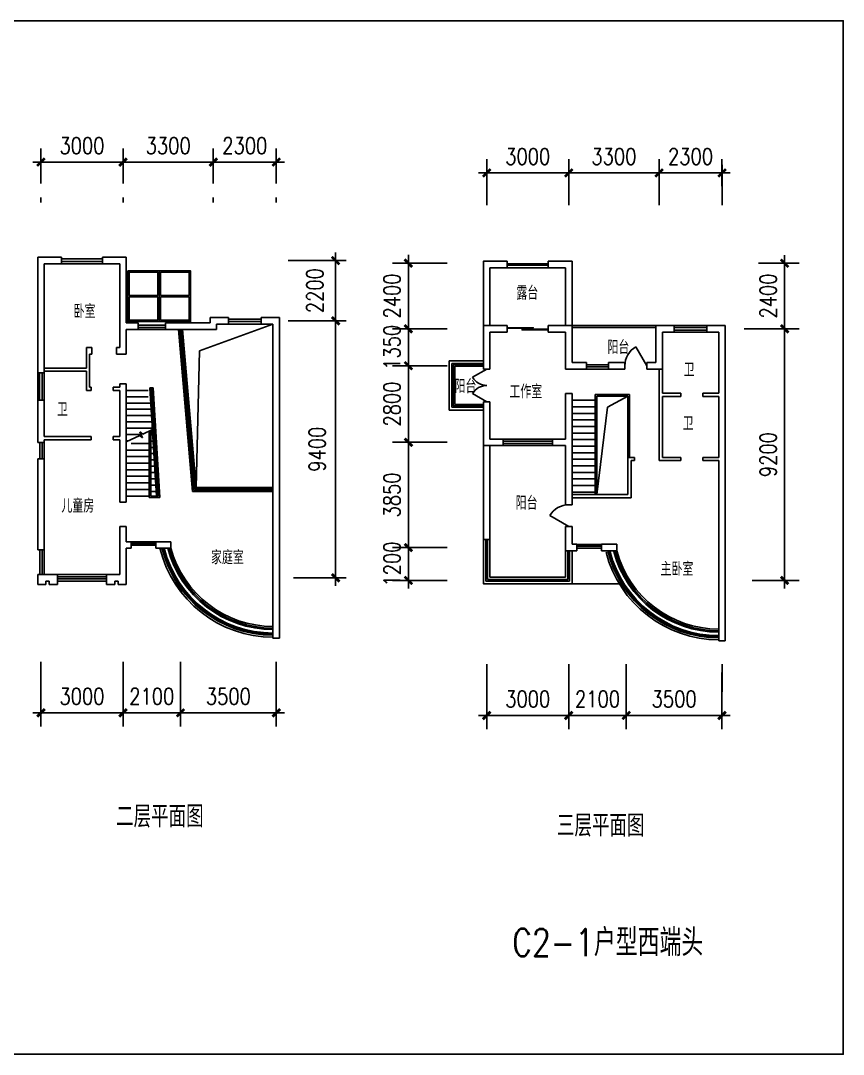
# Model space of a CAD drawing. Extents: x -144404 to 147451, y -180554 to 49126.
# Drawn here: x 10326 to 40391, y -136252 to -98452 of the extents above; entities that cross this region are included whole.
import ezdxf

# ---------------------------------------------------------------- set-up
doc = ezdxf.new("R2010")
doc.units = 0
doc.header["$LTSCALE"] = 2000
doc.header["$MEASUREMENT"] = 0
doc.linetypes.add('DASH', pattern=[0.35, 0.25, -0.1])
doc.layers.get('0').update_dxf_attribs({"color": 3, "linetype": 'CONTINUOUS'})
doc.layers.get('DEFPOINTS').update_dxf_attribs({"linetype": 'CONTINUOUS'})
for name, color, linetype in [('01_FUR', 9, 'CONTINUOUS'), ('AXIS', 3, 'CONTINUOUS'), ('JIAJU', 6, 'CONTINUOUS'), ('PUB_DIM', 3, 'CONTINUOUS'), ('PUB_TITLE', 4, 'CONTINUOUS'), ('S_SURFACE', 6, 'CONTINUOUS'), ('STAIR', 6, 'CONTINUOUS'), ('WALL', 255, 'CONTINUOUS'), ('WINDOW', 4, 'CONTINUOUS')]:
    doc.layers.add(name, color=color, linetype=linetype)
doc.styles.add('-宋体', font='simplex.shx', dxfattribs={"width": 0.8, "bigfont": 'hztxt.shx'})
doc.styles.add('DIM_FONT', font='SIMPLEX.shx', dxfattribs={"width": 0.8})
doc.dimstyles.new('AXIS200', dxfattribs={"dimscale": 2, "dimtxt": 300, "dimasz": 1, "dimexe": 250, "dimexo": 300, "dimgap": 150, "dimtad": 1, "dimdec": 0, "dimzin": 0, "dimtxsty": 'DIM_FONT', "dimblk": '_DIMX', "dimcen": 0.09, "dimse1": 1, "dimse2": 1, "dimclrt": 7, "dimazin": 3, "dimtfac": 1, "dimtdec": 0, "dimtix": 1, "dimtmove": 0, "dimatfit": 3, "dimtolj": 1, "dimtzin": 0})
doc.dimstyles.new('DIMA200', dxfattribs={"dimscale": 2, "dimtxt": 300, "dimasz": 1, "dimexe": 250, "dimexo": 300, "dimgap": 150, "dimtad": 1, "dimdec": 0, "dimzin": 0, "dimtxsty": 'DIM_FONT', "dimblk": '_DIMX', "dimcen": 0.09, "dimse1": 1, "dimclrt": 7, "dimazin": 3, "dimtfac": 1, "dimtdec": 0, "dimtix": 1, "dimtmove": 0, "dimatfit": 3, "dimtolj": 1, "dimtzin": 0})
doc.dimstyles.new('DIMB200', dxfattribs={"dimscale": 2, "dimtxt": 300, "dimasz": 1, "dimexe": 250, "dimexo": 300, "dimgap": 150, "dimtad": 1, "dimdec": 0, "dimzin": 0, "dimtxsty": 'DIM_FONT', "dimblk": '_DIMX', "dimcen": 0.09, "dimse2": 1, "dimclrt": 7, "dimazin": 3, "dimtfac": 1, "dimtdec": 0, "dimtix": 1, "dimtmove": 0, "dimatfit": 3, "dimtolj": 1, "dimtzin": 0})
doc.dimstyles.new('DIMN200', dxfattribs={"dimscale": 2, "dimtxt": 300, "dimasz": 1, "dimexe": 250, "dimexo": 300, "dimgap": 150, "dimtad": 1, "dimdec": 0, "dimzin": 0, "dimtxsty": 'DIM_FONT', "dimblk": '_DIMX', "dimcen": 0.09, "dimclrt": 7, "dimazin": 3, "dimtfac": 1, "dimtdec": 0, "dimtix": 1, "dimtmove": 0, "dimatfit": 3, "dimtolj": 1, "dimtzin": 0})

# ---------------------------------------------------------------- blocks, each defined once
blk = doc.blocks.new('_DIMX')
blk.add_line((-150, 0), (150, 0))
at = {"const_width": 50}
blk.add_lwpolyline([(-70, -70), (70, 70)], dxfattribs=at)
blk = doc.blocks.new('*D53')
at = {"color": 0, "linetype": 'BYBLOCK'}
for p, q in [((366580, -31679), (366122, -31679)), ((366622, -31681), (366622, -41077)), ((366580, -41079), (366122, -41079))]:
    blk.add_line(p, q, dxfattribs=at)
at = {"layer": 'DEFPOINTS', "color": 0, "linetype": 'BYBLOCK'}
for p in [(367180, -31679), (366622, -41079), (367180, -41079)]:
    blk.add_point(p, dxfattribs=at)
at = {"color": 0, "linetype": 'BYBLOCK', "xscale": 2, "yscale": 2, "zscale": 2}
for p, rotation in [((366622, -31679), 90), ((366622, -41079), 270)]:
    blk.add_blockref('_DIMX', p, dxfattribs=dict(at, rotation=rotation))
at = {"color": 7, "linetype": 'BYBLOCK', "insert": (365948, -36379), "char_height": 600, "attachment_point": 5, "rotation": 90, "style": 'DIM_FONT'}
blk.add_mtext('\\A1;9400', dxfattribs=at)
blk = doc.blocks.new('*D55')
at = {"color": 0, "linetype": 'BYBLOCK'}
for p, q in [((951, -39415), (493, -39415)), ((993, -39417), (993, -48614)), ((951, -48616), (493, -48616))]:
    blk.add_line(p, q, dxfattribs=at)
at = {"layer": 'DEFPOINTS', "color": 0, "linetype": 'BYBLOCK'}
for p in [(1551, -39415), (993, -48616), (1551, -48616)]:
    blk.add_point(p, dxfattribs=at)
at = {"color": 0, "linetype": 'BYBLOCK', "xscale": 2, "yscale": 2, "zscale": 2}
for p, rotation in [((993, -39415), 90), ((993, -48616), 270)]:
    blk.add_blockref('_DIMX', p, dxfattribs=dict(at, rotation=rotation))
at = {"color": 7, "linetype": 'BYBLOCK', "insert": (393, -44015), "char_height": 600, "attachment_point": 5, "rotation": 90, "style": 'DIM_FONT'}
blk.add_mtext('\\A1;9200', dxfattribs=at)
blk = doc.blocks.new('*D57')
at = {"color": 0, "linetype": 'BYBLOCK'}
for p, q in [((-23473, -44575), (-24423, -44575)), ((-23923, -44577), (-23923, -48423)), ((-23473, -48425), (-24423, -48425))]:
    blk.add_line(p, q, dxfattribs=at)
at = {"layer": 'DEFPOINTS', "color": 0, "linetype": 'BYBLOCK'}
for p in [(-22873, -44575), (-23923, -48425), (-22873, -48425)]:
    blk.add_point(p, dxfattribs=at)
at = {"color": 0, "linetype": 'BYBLOCK', "xscale": 2, "yscale": 2, "zscale": 2}
for p, rotation in [((-23923, -44575), 90), ((-23923, -48425), 270)]:
    blk.add_blockref('_DIMX', p, dxfattribs=dict(at, rotation=rotation))
at = {"color": 7, "linetype": 'BYBLOCK', "insert": (-24523, -46500), "char_height": 600, "attachment_point": 5, "rotation": 90, "style": 'DIM_FONT'}
blk.add_mtext('\\A1;3850', dxfattribs=at)
blk = doc.blocks.new('*D31')
at = {"color": 0, "linetype": 'BYBLOCK'}
for p, q in [((-29260, -51984), (-29260, -54054)), ((-25760, -51984), (-25760, -54054)), ((-29258, -53554), (-25762, -53554))]:
    blk.add_line(p, q, dxfattribs=at)
at = {"layer": 'DEFPOINTS', "color": 0, "linetype": 'BYBLOCK'}
for p in [(-29260, -51384), (-25760, -51384), (-25760, -53554)]:
    blk.add_point(p, dxfattribs=at)
at = {"color": 0, "linetype": 'BYBLOCK', "xscale": 2, "yscale": 2, "zscale": 2, "rotation": 180}
blk.add_blockref('_DIMX', (-29260, -53554), dxfattribs=at)
at = {"color": 0, "linetype": 'BYBLOCK', "xscale": 2, "yscale": 2, "zscale": 2}
blk.add_blockref('_DIMX', (-25760, -53554), dxfattribs=at)
at = {"color": 7, "linetype": 'BYBLOCK', "insert": (-27510, -52954), "char_height": 600, "attachment_point": 5, "style": 'DIM_FONT'}
blk.add_mtext('\\A1;3500', dxfattribs=at)
blk = doc.blocks.new('*D32')
at = {"color": 0, "linetype": 'BYBLOCK'}
for p, q in [((-34360, -51991), (-34360, -54054)), ((-31360, -51984), (-31360, -54054)), ((-34358, -53554), (-31362, -53554))]:
    blk.add_line(p, q, dxfattribs=at)
at = {"layer": 'DEFPOINTS', "color": 0, "linetype": 'BYBLOCK'}
for p in [(-34360, -51391), (-31360, -51384), (-31360, -53554)]:
    blk.add_point(p, dxfattribs=at)
at = {"color": 0, "linetype": 'BYBLOCK', "xscale": 2, "yscale": 2, "zscale": 2, "rotation": 180}
blk.add_blockref('_DIMX', (-34360, -53554), dxfattribs=at)
at = {"color": 0, "linetype": 'BYBLOCK', "xscale": 2, "yscale": 2, "zscale": 2}
blk.add_blockref('_DIMX', (-31360, -53554), dxfattribs=at)
at = {"color": 7, "linetype": 'BYBLOCK', "insert": (-32860, -52954), "char_height": 600, "attachment_point": 5, "style": 'DIM_FONT'}
blk.add_mtext('\\A1;3000', dxfattribs=at)
blk = doc.blocks.new('*D30')
at = {"color": 0, "linetype": 'BYBLOCK'}
for p, q in [((-31360, -51984), (-31360, -54054)), ((-29260, -51984), (-29260, -54054)), ((-31362, -53554), (-31364, -53554)), ((-31360, -53554), (-29260, -53554)), ((-29258, -53554), (-29256, -53554))]:
    blk.add_line(p, q, dxfattribs=at)
at = {"layer": 'DEFPOINTS', "color": 0, "linetype": 'BYBLOCK'}
for p in [(-31360, -51384), (-29260, -51384), (-29260, -53554)]:
    blk.add_point(p, dxfattribs=at)
at = {"color": 0, "linetype": 'BYBLOCK', "xscale": 2, "yscale": 2, "zscale": 2}
blk.add_blockref('_DIMX', (-31360, -53554), dxfattribs=at)
at = {"color": 0, "linetype": 'BYBLOCK', "xscale": 2, "yscale": 2, "zscale": 2, "rotation": 180}
blk.add_blockref('_DIMX', (-29260, -53554), dxfattribs=at)
at = {"color": 7, "linetype": 'BYBLOCK', "insert": (-30310, -52954), "char_height": 600, "attachment_point": 5, "style": 'DIM_FONT'}
blk.add_mtext('\\A1;2100', dxfattribs=at)
blk = doc.blocks.new('M_B15SGY')
at = {"linetype": 'CONTINUOUS'}
for p, q in [((-0.5, 0.5), (0.5, 0.5)), ((0.5, 0.167), (-0.5, 0.167)), ((0.5, -0.167), (-0.5, -0.167))]:
    blk.add_line(p, q, dxfattribs=at)
blk = doc.blocks.new('*D44')
at = {"color": 0, "linetype": 'BYBLOCK'}
for p, q in [((-9048, -51991), (-9048, -54054)), ((-6048, -51984), (-6048, -54054)), ((-9046, -53554), (-6050, -53554))]:
    blk.add_line(p, q, dxfattribs=at)
at = {"layer": 'DEFPOINTS', "color": 0, "linetype": 'BYBLOCK'}
for p in [(-9048, -51391), (-6048, -51384), (-6048, -53554)]:
    blk.add_point(p, dxfattribs=at)
at = {"color": 0, "linetype": 'BYBLOCK', "xscale": 2, "yscale": 2, "zscale": 2, "rotation": 180}
blk.add_blockref('_DIMX', (-9048, -53554), dxfattribs=at)
at = {"color": 0, "linetype": 'BYBLOCK', "xscale": 2, "yscale": 2, "zscale": 2}
blk.add_blockref('_DIMX', (-6048, -53554), dxfattribs=at)
at = {"color": 7, "linetype": 'BYBLOCK', "insert": (-7548, -52954), "char_height": 600, "attachment_point": 5, "style": 'DIM_FONT'}
blk.add_mtext('\\A1;3000', dxfattribs=at)
blk = doc.blocks.new('*D45')
at = {"color": 0, "linetype": 'BYBLOCK'}
for p, q in [((-23473, -48425), (-24423, -48425)), ((-23923, -48423), (-23923, -48421)), ((-23923, -48425), (-23923, -49625)), ((-23473, -49625), (-24423, -49625)), ((-23923, -49627), (-23923, -49629))]:
    blk.add_line(p, q, dxfattribs=at)
at = {"layer": 'DEFPOINTS', "color": 0, "linetype": 'BYBLOCK'}
for p in [(-22873, -48425), (-23923, -49625), (-22873, -49625)]:
    blk.add_point(p, dxfattribs=at)
at = {"color": 0, "linetype": 'BYBLOCK', "xscale": 2, "yscale": 2, "zscale": 2}
for p, rotation in [((-23923, -48425), 270), ((-23923, -49625), 90)]:
    blk.add_blockref('_DIMX', p, dxfattribs=dict(at, rotation=rotation))
at = {"color": 7, "linetype": 'BYBLOCK', "insert": (-24523, -49025), "char_height": 600, "attachment_point": 5, "rotation": 90, "style": 'DIM_FONT'}
blk.add_mtext('\\A1;1200', dxfattribs=at)
blk = doc.blocks.new('*D43')
at = {"color": 0, "linetype": 'BYBLOCK'}
for p, q in [((-3948, -51984), (-3948, -54054)), ((-448, -51984), (-448, -54054)), ((-3946, -53554), (-450, -53554))]:
    blk.add_line(p, q, dxfattribs=at)
at = {"layer": 'DEFPOINTS', "color": 0, "linetype": 'BYBLOCK'}
for p in [(-3948, -51384), (-448, -51384), (-448, -53554)]:
    blk.add_point(p, dxfattribs=at)
at = {"color": 0, "linetype": 'BYBLOCK', "xscale": 2, "yscale": 2, "zscale": 2, "rotation": 180}
blk.add_blockref('_DIMX', (-3948, -53554), dxfattribs=at)
at = {"color": 0, "linetype": 'BYBLOCK', "xscale": 2, "yscale": 2, "zscale": 2}
blk.add_blockref('_DIMX', (-448, -53554), dxfattribs=at)
at = {"color": 7, "linetype": 'BYBLOCK', "insert": (-2198, -52954), "char_height": 600, "attachment_point": 5, "style": 'DIM_FONT'}
blk.add_mtext('\\A1;3500', dxfattribs=at)
blk = doc.blocks.new('*D42')
at = {"color": 0, "linetype": 'BYBLOCK'}
for p, q in [((-6048, -51984), (-6048, -54054)), ((-3948, -51984), (-3948, -54054)), ((-6050, -53554), (-6052, -53554)), ((-6048, -53554), (-3948, -53554)), ((-3946, -53554), (-3944, -53554))]:
    blk.add_line(p, q, dxfattribs=at)
at = {"layer": 'DEFPOINTS', "color": 0, "linetype": 'BYBLOCK'}
for p in [(-6048, -51384), (-3948, -51384), (-3948, -53554)]:
    blk.add_point(p, dxfattribs=at)
at = {"color": 0, "linetype": 'BYBLOCK', "xscale": 2, "yscale": 2, "zscale": 2}
blk.add_blockref('_DIMX', (-6048, -53554), dxfattribs=at)
at = {"color": 0, "linetype": 'BYBLOCK', "xscale": 2, "yscale": 2, "zscale": 2, "rotation": 180}
blk.add_blockref('_DIMX', (-3948, -53554), dxfattribs=at)
at = {"color": 7, "linetype": 'BYBLOCK', "insert": (-4998, -52954), "char_height": 600, "attachment_point": 5, "style": 'DIM_FONT'}
blk.add_mtext('\\A1;2100', dxfattribs=at)
blk = doc.blocks.new('*D54')
at = {"color": 0, "linetype": 'BYBLOCK'}
for p, q in [((366580, -29479), (366122, -29479)), ((366622, -29481), (366622, -31677)), ((366580, -31679), (366122, -31679))]:
    blk.add_line(p, q, dxfattribs=at)
at = {"layer": 'DEFPOINTS', "color": 0, "linetype": 'BYBLOCK'}
for p in [(367180, -29479), (366622, -31679), (367180, -31679)]:
    blk.add_point(p, dxfattribs=at)
at = {"color": 0, "linetype": 'BYBLOCK', "xscale": 2, "yscale": 2, "zscale": 2}
for p, rotation in [((366622, -29479), 90), ((366622, -31679), 270)]:
    blk.add_blockref('_DIMX', p, dxfattribs=dict(at, rotation=rotation))
at = {"color": 7, "linetype": 'BYBLOCK', "insert": (365861, -30579), "char_height": 600, "attachment_point": 5, "rotation": 90, "style": 'DIM_FONT'}
blk.add_mtext('\\A1;2200', dxfattribs=at)
blk = doc.blocks.new('_GCBLK')
at = {"linetype": 'DASH'}
for p, q in [((-0.5, -0.5), (-0.5, 0.5)), ((0.5, -0.5), (0.5, 0.5)), ((-0.5, 0.2), (0.5, 0.2)), ((-0.5, -0.2), (0.5, -0.2))]:
    blk.add_line(p, q, dxfattribs=at)
blk = doc.blocks.new('*D35')
at = {"color": 0, "linetype": 'BYBLOCK'}
for p, q in [((-31360, -34201), (-31360, -32914)), ((-28060, -34201), (-28060, -32914)), ((-28062, -33414), (-31358, -33414))]:
    blk.add_line(p, q, dxfattribs=at)
at = {"layer": 'DEFPOINTS', "color": 0, "linetype": 'BYBLOCK'}
for p in [(-31360, -33414), (-31360, -34801), (-28060, -34801)]:
    blk.add_point(p, dxfattribs=at)
at = {"color": 0, "linetype": 'BYBLOCK', "xscale": 2, "yscale": 2, "zscale": 2, "rotation": 180}
blk.add_blockref('_DIMX', (-31360, -33414), dxfattribs=at)
at = {"color": 0, "linetype": 'BYBLOCK', "xscale": 2, "yscale": 2, "zscale": 2}
blk.add_blockref('_DIMX', (-28060, -33414), dxfattribs=at)
at = {"color": 7, "linetype": 'BYBLOCK', "insert": (-29710, -32814), "char_height": 600, "attachment_point": 5, "style": 'DIM_FONT'}
blk.add_mtext('\\A1;3300', dxfattribs=at)
blk = doc.blocks.new('*D39')
at = {"color": 0, "linetype": 'BYBLOCK'}
for p, q in [((-34360, -34201), (-34360, -32914)), ((-31360, -34201), (-31360, -32914)), ((-31362, -33414), (-34358, -33414))]:
    blk.add_line(p, q, dxfattribs=at)
at = {"layer": 'DEFPOINTS', "color": 0, "linetype": 'BYBLOCK'}
for p in [(-34360, -33414), (-34360, -34801), (-31360, -34801)]:
    blk.add_point(p, dxfattribs=at)
at = {"color": 0, "linetype": 'BYBLOCK', "xscale": 2, "yscale": 2, "zscale": 2, "rotation": 180}
blk.add_blockref('_DIMX', (-34360, -33414), dxfattribs=at)
at = {"color": 0, "linetype": 'BYBLOCK', "xscale": 2, "yscale": 2, "zscale": 2}
blk.add_blockref('_DIMX', (-31360, -33414), dxfattribs=at)
at = {"color": 7, "linetype": 'BYBLOCK', "insert": (-32860, -32814), "char_height": 600, "attachment_point": 5, "style": 'DIM_FONT'}
blk.add_mtext('\\A1;3000', dxfattribs=at)
blk = doc.blocks.new('*D36')
at = {"color": 0, "linetype": 'BYBLOCK'}
for p, q in [((-28060, -34201), (-28060, -32914)), ((-25760, -34201), (-25760, -32914)), ((-25762, -33414), (-28058, -33414))]:
    blk.add_line(p, q, dxfattribs=at)
at = {"layer": 'DEFPOINTS', "color": 0, "linetype": 'BYBLOCK'}
for p in [(-28060, -33414), (-28060, -34801), (-25760, -34801)]:
    blk.add_point(p, dxfattribs=at)
at = {"color": 0, "linetype": 'BYBLOCK', "xscale": 2, "yscale": 2, "zscale": 2, "rotation": 180}
blk.add_blockref('_DIMX', (-28060, -33414), dxfattribs=at)
at = {"color": 0, "linetype": 'BYBLOCK', "xscale": 2, "yscale": 2, "zscale": 2}
blk.add_blockref('_DIMX', (-25760, -33414), dxfattribs=at)
at = {"color": 7, "linetype": 'BYBLOCK', "insert": (-26910, -32814), "char_height": 600, "attachment_point": 5, "style": 'DIM_FONT'}
blk.add_mtext('\\A1;2300', dxfattribs=at)
blk = doc.blocks.new('*D49')
at = {"color": 0, "linetype": 'BYBLOCK'}
for p, q in [((-9048, -34201), (-9048, -33215)), ((-6048, -34201), (-6048, -33215)), ((-6050, -33715), (-9046, -33715))]:
    blk.add_line(p, q, dxfattribs=at)
at = {"layer": 'DEFPOINTS', "color": 0, "linetype": 'BYBLOCK'}
for p in [(-9048, -33715), (-9048, -34801), (-6048, -34801)]:
    blk.add_point(p, dxfattribs=at)
at = {"color": 0, "linetype": 'BYBLOCK', "xscale": 2, "yscale": 2, "zscale": 2, "rotation": 180}
blk.add_blockref('_DIMX', (-9048, -33715), dxfattribs=at)
at = {"color": 0, "linetype": 'BYBLOCK', "xscale": 2, "yscale": 2, "zscale": 2}
blk.add_blockref('_DIMX', (-6048, -33715), dxfattribs=at)
at = {"color": 7, "linetype": 'BYBLOCK', "insert": (-7548, -33115), "char_height": 600, "attachment_point": 5, "style": 'DIM_FONT'}
blk.add_mtext('\\A1;3000', dxfattribs=at)
blk = doc.blocks.new('*D46')
at = {"color": 0, "linetype": 'BYBLOCK'}
for p, q in [((-23473, -38025), (-24423, -38025)), ((-23923, -38027), (-23923, -40423)), ((-23473, -40425), (-24423, -40425))]:
    blk.add_line(p, q, dxfattribs=at)
at = {"layer": 'DEFPOINTS', "color": 0, "linetype": 'BYBLOCK'}
for p in [(-22873, -38025), (-23923, -40425), (-22873, -40425)]:
    blk.add_point(p, dxfattribs=at)
at = {"color": 0, "linetype": 'BYBLOCK', "xscale": 2, "yscale": 2, "zscale": 2}
for p, rotation in [((-23923, -38025), 90), ((-23923, -40425), 270)]:
    blk.add_blockref('_DIMX', p, dxfattribs=dict(at, rotation=rotation))
at = {"color": 7, "linetype": 'BYBLOCK', "insert": (-24523, -39225), "char_height": 600, "attachment_point": 5, "rotation": 90, "style": 'DIM_FONT'}
blk.add_mtext('\\A1;2400', dxfattribs=at)
blk = doc.blocks.new('_DBLK1')
for p, q in [((-0.5, 0), (-0.25, -0.433)), ((0.5, 0), (0.25, -0.433))]:
    blk.add_line(p, q)
for centre, start, end in [((-0.5, 0), 300, 0), ((0.5, 0), 180, 240)]:
    blk.add_arc(centre, 0.5, start, end)
blk = doc.blocks.new('*D58')
at = {"color": 0, "linetype": 'BYBLOCK'}
for p, q in [((-23473, -41775), (-24423, -41775)), ((-23923, -41777), (-23923, -44573)), ((-23473, -44575), (-24423, -44575))]:
    blk.add_line(p, q, dxfattribs=at)
at = {"layer": 'DEFPOINTS', "color": 0, "linetype": 'BYBLOCK'}
for p in [(-22873, -41775), (-23923, -44575), (-22873, -44575)]:
    blk.add_point(p, dxfattribs=at)
at = {"color": 0, "linetype": 'BYBLOCK', "xscale": 2, "yscale": 2, "zscale": 2}
for p, rotation in [((-23923, -41775), 90), ((-23923, -44575), 270)]:
    blk.add_blockref('_DIMX', p, dxfattribs=dict(at, rotation=rotation))
at = {"color": 7, "linetype": 'BYBLOCK', "insert": (-24523, -43175), "char_height": 600, "attachment_point": 5, "rotation": 90, "style": 'DIM_FONT'}
blk.add_mtext('\\A1;2800', dxfattribs=at)
blk = doc.blocks.new('_WBLK')
for p, q in [((-0.5, 0.5), (0.5, 0.5)), ((0.5, 0.167), (-0.5, 0.167)), ((0.5, -0.167), (-0.5, -0.167)), ((-0.5, -0.5), (0.5, -0.5))]:
    blk.add_line(p, q)
blk = doc.blocks.new('*D41')
at = {"color": 0, "linetype": 'BYBLOCK'}
for p, q in [((-23473, -40425), (-24423, -40425)), ((-23923, -40423), (-23923, -40421)), ((-23923, -40425), (-23923, -41775)), ((-23473, -41775), (-24423, -41775)), ((-23923, -41777), (-23923, -41779))]:
    blk.add_line(p, q, dxfattribs=at)
at = {"layer": 'DEFPOINTS', "color": 0, "linetype": 'BYBLOCK'}
for p in [(-22873, -40425), (-23923, -41775), (-22873, -41775)]:
    blk.add_point(p, dxfattribs=at)
at = {"color": 0, "linetype": 'BYBLOCK', "xscale": 2, "yscale": 2, "zscale": 2}
for p, rotation in [((-23923, -40425), 270), ((-23923, -41775), 90)]:
    blk.add_blockref('_DIMX', p, dxfattribs=dict(at, rotation=rotation))
at = {"color": 7, "linetype": 'BYBLOCK', "insert": (-24523, -41100), "char_height": 600, "attachment_point": 5, "rotation": 90, "style": 'DIM_FONT'}
blk.add_mtext('\\A1;1350', dxfattribs=at)
blk = doc.blocks.new('M_A14NPV')
for points in [[(0.18, 0.178), (0.177, 0.16), (-0.617, 0.16), (-0.617, 0.181)], [(0.632, 0.226), (0.629, 0.208), (-0.164, 0.208), (-0.164, 0.229)]]:
    blk.add_lwpolyline(points, close=True)
blk = doc.blocks.new('*D56')
at = {"color": 0, "linetype": 'BYBLOCK'}
for p, q in [((951, -37016), (493, -37016)), ((993, -37018), (993, -39413)), ((951, -39415), (493, -39415))]:
    blk.add_line(p, q, dxfattribs=at)
at = {"layer": 'DEFPOINTS', "color": 0, "linetype": 'BYBLOCK'}
for p in [(1551, -37016), (993, -39415), (1551, -39415)]:
    blk.add_point(p, dxfattribs=at)
at = {"color": 0, "linetype": 'BYBLOCK', "xscale": 2, "yscale": 2, "zscale": 2}
for p, rotation in [((993, -37016), 90), ((993, -39415), 270)]:
    blk.add_blockref('_DIMX', p, dxfattribs=dict(at, rotation=rotation))
at = {"color": 7, "linetype": 'BYBLOCK', "insert": (393, -38216), "char_height": 600, "attachment_point": 5, "rotation": 90, "style": 'DIM_FONT'}
blk.add_mtext('\\A1;2400', dxfattribs=at)
blk = doc.blocks.new('*D47')
at = {"color": 0, "linetype": 'BYBLOCK'}
for p, q in [((-6048, -34201), (-6048, -33215)), ((-2748, -34201), (-2748, -33215)), ((-2750, -33715), (-6046, -33715))]:
    blk.add_line(p, q, dxfattribs=at)
at = {"layer": 'DEFPOINTS', "color": 0, "linetype": 'BYBLOCK'}
for p in [(-6048, -33715), (-6048, -34801), (-2748, -34801)]:
    blk.add_point(p, dxfattribs=at)
at = {"color": 0, "linetype": 'BYBLOCK', "xscale": 2, "yscale": 2, "zscale": 2, "rotation": 180}
blk.add_blockref('_DIMX', (-6048, -33715), dxfattribs=at)
at = {"color": 0, "linetype": 'BYBLOCK', "xscale": 2, "yscale": 2, "zscale": 2}
blk.add_blockref('_DIMX', (-2748, -33715), dxfattribs=at)
at = {"color": 7, "linetype": 'BYBLOCK', "insert": (-4398, -33115), "char_height": 600, "attachment_point": 5, "style": 'DIM_FONT'}
blk.add_mtext('\\A1;3300', dxfattribs=at)
blk = doc.blocks.new('*D48')
at = {"color": 0, "linetype": 'BYBLOCK'}
for p, q in [((-2748, -34201), (-2748, -33215)), ((-448, -34201), (-448, -33215)), ((-450, -33715), (-2746, -33715))]:
    blk.add_line(p, q, dxfattribs=at)
at = {"layer": 'DEFPOINTS', "color": 0, "linetype": 'BYBLOCK'}
for p in [(-2748, -33715), (-2748, -34801), (-448, -34801)]:
    blk.add_point(p, dxfattribs=at)
at = {"color": 0, "linetype": 'BYBLOCK', "xscale": 2, "yscale": 2, "zscale": 2, "rotation": 180}
blk.add_blockref('_DIMX', (-2748, -33715), dxfattribs=at)
at = {"color": 0, "linetype": 'BYBLOCK', "xscale": 2, "yscale": 2, "zscale": 2}
blk.add_blockref('_DIMX', (-448, -33715), dxfattribs=at)
at = {"color": 7, "linetype": 'BYBLOCK', "insert": (-1598, -33115), "char_height": 600, "attachment_point": 5, "style": 'DIM_FONT'}
blk.add_mtext('\\A1;2300', dxfattribs=at)
blk = doc.blocks.new('M_A1SFU')
blk.add_line((-0.5, 0), (0, -0.866))
blk.add_arc((-0.5, 0), 1, 300, 0)

msp = doc.modelspace()

# ---------------------------------------------------------------- linework, layer by layer
at = {"layer": '01_FUR'}
for p, q in [((16607.8, -115670.3), (16091.3, -109745.3)), ((16653.7, -115620.3), (16141.5, -109745.3)), ((16699.5, -115570.3), (16191.7, -109745.3)), ((16745.3, -115520.3), (16241.9, -109745.3)), ((15285.5, -115835.3), (15044.9, -111875.3)), ((15044.9, -111875.3), (15165.1, -111875.3)), ((15345.7, -115835.3), (15105, -111875.3)), ((15409.4, -115895.3), (15165.1, -111875.3)), ((14186.6, -111975.3), (14985.7, -111975.3)), ((14186.6, -112205.3), (14985.7, -112205.3)), ((31317.2, -112121.8), (31317.2, -115781.8)), ((31317.2, -112121.8), (32577.1, -112121.8)), ((31377.2, -112181.8), (31377.2, -115781.8)), ((31377.2, -112181.8), (32517.1, -112181.8)), ((32517.1, -112181.8), (32517.1, -114421.8)), ((32577.1, -112121.8), (32577.1, -114421.8)), ((14186.6, -112435.3), (15078.9, -112435.3)), ((30477.1, -112331.8), (31317.2, -112331.8)), ((30477.1, -112571.8), (31317.2, -112571.8)), ((14186.6, -112665.3), (15092.9, -112665.3)), ((14186.6, -112895.3), (15106.9, -112895.3)), ((30477.1, -112811.8), (31317.2, -112811.8)), ((14186.6, -113125.3), (15120.9, -113125.3)), ((14186.6, -113355.3), (15134.8, -113355.3)), ((30477.1, -113051.8), (31317.2, -113051.8)), ((30477.1, -113291.8), (31317.2, -113291.8)), ((14186.6, -113585.3), (14725.9, -113585.3)), ((15025.7, -113455.3), (15025.7, -115895.3)), ((15085.7, -113426.9), (15085.7, -115835.3)), ((15085.7, -113595.3), (15152.8, -113595.3)), ((30477.1, -113531.8), (31317.2, -113531.8)), ((30477.1, -113771.8), (31317.2, -113771.8)), ((14186.6, -113815.3), (14263.7, -113815.3)), ((14186.6, -114155.3), (15025.7, -114155.3)), ((14369.5, -113915.3), (15025.7, -113915.3)), ((15085.7, -113825.3), (15163.4, -113825.3)), ((15085.7, -114055.3), (15177.4, -114055.3)), ((30477.1, -114011.8), (31317.2, -114011.8)), ((14186.6, -114395.3), (15025.7, -114395.3)), ((15085.7, -114285.3), (15191.4, -114285.3)), ((15085.7, -114515.3), (15205.3, -114515.3)), ((30477.1, -114251.8), (31317.2, -114251.8)), ((30477.1, -114491.8), (31317.2, -114491.8)), ((14186.6, -114635.3), (15025.7, -114635.3)), ((14186.6, -114875.3), (15025.7, -114875.3)), ((15085.7, -114745.3), (15219.3, -114745.3)), ((30477.1, -114731.8), (31317.2, -114731.8)), ((14186.6, -115115.3), (15025.7, -115115.3)), ((15085.7, -114975.3), (15233.3, -114975.3)), ((15085.7, -115205.3), (15247.3, -115205.3)), ((30477.1, -114971.8), (31317.2, -114971.8)), ((30477.1, -115211.8), (31317.2, -115211.8)), ((14186.6, -115355.3), (15025.7, -115355.3)), ((14186.6, -115595.3), (15025.7, -115595.3)), ((15085.7, -115435.3), (15261.2, -115435.3)), ((15085.7, -115665.3), (15275.2, -115665.3)), ((16653.7, -115620.3), (19546.6, -115620.3)), ((16699.5, -115570.3), (19546.6, -115570.3)), ((16745.3, -115520.3), (19546.6, -115520.3)), ((30477.1, -115451.8), (31317.2, -115451.8)), ((14186.6, -115835.3), (15025.7, -115835.3)), ((15025.7, -115895.3), (15409.4, -115895.3)), ((15085.7, -115835.3), (15345.7, -115835.3)), ((16607.8, -115670.3), (19546.6, -115670.3)), ((30477.1, -115691.8), (31317.2, -115691.8))]:
    msp.add_line(p, q, dxfattribs=at)
at = {"layer": 'AXIS'}
for p, q in [((27357.1, -103730.3), (27357.1, -105197.1)), ((30357.1, -103730.3), (30357.1, -105197.1)), ((33657.1, -103730.3), (33657.1, -105197.1)), ((35957.1, -103730.3), (35957.1, -105197.1)), ((11066.6, -104915.9), (11066.6, -105100.5)), ((14066.6, -104915.9), (14066.6, -105100.5)), ((17366.6, -104915.9), (17366.6, -105100.5)), ((19666.6, -104915.9), (19666.6, -105100.5)), ((22220.2, -107225.2), (20095.9, -107225.3)), ((23918.3, -107321.7), (25918.3, -107321.7)), ((38771.5, -107321.7), (37289.5, -107321.8)), ((22220.2, -109425.2), (20095.9, -109425.3)), ((23918.3, -109721.7), (25918.3, -109721.7)), ((38771.5, -109721.7), (36771.5, -109721.7)), ((23918.3, -111071.8), (25918.3, -111071.8)), ((23918.3, -113871.8), (25918.3, -113871.8)), ((23918.3, -117721.8), (25918.3, -117721.8)), ((22220.2, -118825.3), (20293.4, -118825.3)), ((23918.3, -118921.8), (25918.3, -118921.8)), ((38771.5, -118921.8), (37058.4, -118921.8)), ((11066.6, -122901.6), (11066.6, -121893.6)), ((14066.6, -122901.6), (14066.6, -121893.6)), ((16166.6, -122901.6), (16166.6, -121893.6)), ((19666.6, -122901.6), (19666.6, -121893.6)), ((27357.1, -122998.1), (27357.1, -121990.1)), ((30357.1, -122998.1), (30357.1, -121990.1)), ((32457.1, -122998.1), (32457.1, -121990.1)), ((35957.1, -122998.1), (35957.1, -121990.1))]:
    msp.add_line(p, q, dxfattribs=at)
at = {"layer": 'DEFPOINTS', "color": 0, "linetype": 'BYBLOCK'}
msp.add_point((19546.6, -118179.5), dxfattribs=at)
at = {"layer": 'JIAJU'}
for p, q in [((30477.1, -109601.8), (33490.1, -109601.8)), ((33490.1, -109601.8), (33537.1, -109601.8)), ((30477.1, -109674.5), (33537.1, -109674.5)), ((27237.1, -113991.8), (27237.1, -117421.8)), ((27477.1, -113991.8), (27477.1, -117421.8)), ((27237.1, -117421.8), (27477.1, -117421.8))]:
    msp.add_line(p, q, dxfattribs=at)
at = {"layer": 'PUB_DIM'}
for p, q in [((32517.1, -112181.8), (31768.5, -112588.4)), ((31768.5, -112588.4), (31377.2, -115781.8))]:
    msp.add_line(p, q, dxfattribs=at)
msp.add_lwpolyline([(16745.3, -115520.3), (16865.9, -110528.8), (19546.6, -109545.3)], dxfattribs=at)
for centre, radius, start in [((19546.6, -116745.3), 4250, 193.60892), ((19546.6, -116745.3), 4100, 194.11693), ((19546.6, -116745.3), 3970, 194.58928), ((19546.6, -116745.3), 3920, 194.77958), ((19546.6, -116745.3), 3860, 195.01468), ((35837.1, -116841.8), 4250, 194.30349), ((35837.1, -116841.8), 4100, 194.11693), ((35837.1, -116841.8), 3970, 195.01468), ((35837.1, -116841.8), 3920, 195.01468), ((35837.1, -116841.8), 3860, 195.01468)]:
    msp.add_arc(centre, radius, start, 270, dxfattribs=at)
at = {"layer": 'PUB_TITLE'}
msp.add_lwpolyline([(-13069.3, -136252.4), (-13069.3, -98452.4), (40390.7, -98452.4), (40390.7, -136252.4)], close=True, dxfattribs=at)
at = {"layer": 'S_SURFACE'}
for p, q in [((28107.1, -107491.8), (28107.1, -107251.8)), ((29607.1, -107491.8), (29607.1, -107251.8)), ((15336.6, -107655.3), (15336.6, -108505.3)), ((15386.6, -107605.3), (15386.6, -109455.3)), ((15436.6, -107655.3), (15436.6, -108505.3)), ((15336.6, -108505.3), (14286.6, -108505.3)), ((15336.6, -108555.3), (14286.6, -108555.3)), ((15336.6, -108555.3), (15336.6, -109405.3)), ((16486.6, -108505.3), (15436.6, -108505.3)), ((15436.6, -108555.3), (15436.6, -109405.3)), ((16486.6, -108555.3), (15436.6, -108555.3)), ((25987.1, -110891.8), (25987.1, -112691.8)), ((27237.1, -110891.8), (25987.1, -110891.8)), ((26087.1, -110991.8), (26087.1, -112591.8)), ((27237.1, -110991.8), (26087.1, -110991.8)), ((26137.1, -111041.8), (26137.1, -112541.8)), ((27237.1, -111041.8), (26137.1, -111041.8)), ((26187.1, -111091.8), (26187.1, -112491.8)), ((27237.1, -111091.8), (26187.1, -111091.8)), ((27237.1, -112591.8), (26087.1, -112591.8)), ((27237.1, -112541.8), (26137.1, -112541.8)), ((27237.1, -112491.8), (26187.1, -112491.8)), ((27237.1, -112691.8), (25987.1, -112691.8)), ((27327.1, -117421.8), (27327.1, -118951.8)), ((27387.1, -117421.8), (27387.1, -118891.8)), ((27477.1, -117421.8), (27477.1, -118801.8)), ((30237.1, -118801.8), (30237.1, -117841.8)), ((30327.1, -117841.8), (30327.1, -118891.8)), ((30387.1, -117841.8), (30387.1, -118951.8)), ((27327.1, -118951.8), (30387.1, -118951.8)), ((27387.1, -118891.8), (30327.1, -118891.8)), ((27477.1, -118801.8), (30237.1, -118801.8)), ((30477.1, -119041.8), (32200.8, -119041.8))]:
    msp.add_line(p, q, dxfattribs=at)
for points in [[(28107.1, -107251.8), (27237.1, -107251.8), (27237.1, -109594.3)], [(28107.1, -107348.6), (29607.1, -107348.6)], [(29607.1, -107251.8), (30477.1, -107251.8), (30477.1, -109601.8)], [(15336.6, -107655.3), (14286.6, -107655.3), (14286.6, -108505.3)], [(16486.6, -108505.3), (16486.6, -107655.3), (15436.6, -107655.3)], [(27477.1, -109594.3), (27477.1, -107491.8), (30237.1, -107491.8), (30237.1, -109601.8)], [(28107.1, -107388.6), (29607.1, -107388.6)], [(14286.6, -108555.3), (14286.6, -109405.3), (15336.6, -109405.3)], [(15436.6, -109405.3), (16486.6, -109405.3), (16486.6, -108555.3)], [(27237.1, -117421.8), (27237.1, -119041.8), (30477.1, -119041.8), (30477.1, -117841.8)]]:
    msp.add_lwpolyline(points, dxfattribs=at)
msp.add_lwpolyline([(14236.6, -107605.3), (14236.6, -109455.3), (16536.6, -109455.3), (16536.6, -107605.3)], close=True, dxfattribs=at)
at = {"layer": 'STAIR'}
for p, q in [((14186.6, -113851.7), (14676.1, -113620.4)), ((14676.1, -113620.4), (14781.6, -113703.3)), ((14679.1, -113486.3), (14784.6, -113569.2)), ((14781.6, -113703.3), (14679.1, -113486.3)), ((14784.6, -113569.2), (15137.7, -113402.3))]:
    msp.add_line(p, q, dxfattribs=at)
at = {"layer": 'WALL'}
for p, q in [((10946.6, -107105.3), (10946.6, -113875.1)), ((10946.6, -107105.3), (11816.6, -107105.3)), ((11186.6, -110269.1), (11186.6, -107345.3)), ((11186.6, -107345.3), (11816.6, -107345.3)), ((11816.6, -107345.3), (11816.6, -107105.3)), ((14186.6, -107105.3), (13316.6, -107105.3)), ((13316.6, -107345.3), (13316.6, -107105.3)), ((13946.6, -107345.3), (13316.6, -107345.3)), ((13946.6, -107345.3), (13946.6, -109745.3)), ((14186.6, -109505.3), (14186.6, -107105.3)), ((14186.6, -109505.3), (14616.6, -109505.3)), ((14616.6, -109505.3), (14616.6, -109745.3)), ((17246.6, -109505.3), (15616.6, -109505.3)), ((15616.6, -109505.3), (15616.6, -109745.3)), ((17486.6, -109305.3), (17246.6, -109305.3)), ((17246.6, -109505.3), (17246.6, -109305.3)), ((17366.6, -109305.3), (17916.6, -109305.3)), ((17487.1, -109545.3), (17486.6, -109545.8)), ((17486.6, -109545.8), (17486.6, -109745.3)), ((17916.6, -109545.3), (17487.1, -109545.3)), ((17916.6, -109305.3), (17916.6, -109545.3)), ((19116.6, -109305.3), (19786.1, -109305.3)), ((19116.6, -109305.3), (19116.6, -109545.3)), ((19546.6, -109545.3), (19116.6, -109545.3)), ((19546.6, -109545.3), (19546.6, -121036.1)), ((19786.1, -109305.3), (19786.6, -109305.8)), ((19786.6, -109305.8), (19786.6, -121036.1)), ((27237.1, -109601.8), (27237.1, -111191.8)), ((27237.1, -109601.8), (28107.1, -109601.8)), ((28107.1, -109841.8), (28107.1, -109601.8)), ((30477.1, -109601.8), (29607.1, -109601.8)), ((29607.1, -109841.8), (29607.1, -109601.8)), ((30477.1, -110951.8), (30477.1, -109601.8)), ((36076.6, -109601.8), (33537.1, -109601.8)), ((33777.1, -109601.8), (33537.1, -109601.8)), ((33537.1, -109601.8), (33537.1, -110951.8)), ((36076.6, -109601.8), (36077.1, -109602.3)), ((36077.1, -109602.3), (36077.1, -121132.7)), ((13946.6, -110405.3), (13946.6, -109745.3)), ((14186.6, -109745.3), (14616.6, -109745.3)), ((14186.6, -110645.3), (14186.6, -109745.3)), ((17486.6, -109745.3), (15616.6, -109745.3)), ((27477.1, -110741.8), (27477.1, -109841.8)), ((27477.1, -109841.8), (28107.1, -109841.8)), ((30237.1, -109841.8), (29607.1, -109841.8)), ((30237.1, -109841.8), (30237.1, -111191.8)), ((33777.1, -109841.8), (33777.1, -112071.8)), ((35836.6, -109841.8), (33777.1, -109841.8)), ((35836.6, -109841.8), (35837.1, -109842.3)), ((35837.1, -109842.3), (35837.1, -112071.8)), ((11186.6, -110405.3), (11186.6, -110269.1)), ((11186.6, -110405.3), (11186.6, -113655.3)), ((12726.6, -110405.3), (12726.6, -111155.3)), ((12726.6, -110405.3), (12926.6, -110405.3)), ((12846.6, -110645.3), (12846.6, -111855.2)), ((12926.6, -110645.3), (12846.6, -110645.3)), ((12926.6, -110645.3), (12926.6, -110405.3)), ((13946.6, -110405.3), (13826.6, -110405.3)), ((13826.6, -110645.3), (13826.6, -110405.3)), ((14186.6, -110645.3), (13826.6, -110645.3)), ((27477.1, -110741.8), (27477.1, -111191.8)), ((30477.1, -110951.8), (31007.1, -110951.8)), ((31007.1, -110951.8), (31007.1, -111191.8)), ((31807.1, -110951.8), (31807.1, -111191.8)), ((32407.1, -110951.8), (31807.1, -110951.8)), ((32407.1, -111191.8), (32407.1, -110951.8)), ((33537.1, -110951.8), (33207.1, -110951.8)), ((33207.1, -111191.8), (33207.1, -110951.8)), ((11186.6, -111155.3), (12726.6, -111155.3)), ((11186.6, -111275.3), (12726.6, -111275.3)), ((12726.6, -111275.3), (12726.6, -111975.2)), ((27237.1, -111191.8), (27477.1, -111191.8)), ((30237.1, -111191.8), (31007.1, -111191.8)), ((30237.1, -111191.8), (30477.1, -111191.8)), ((32407.1, -111191.8), (31807.1, -111191.8)), ((33777.1, -111191.8), (33207.1, -111191.8)), ((33537.1, -111191.8), (33777.1, -111191.8)), ((33657.1, -111191.8), (33657.1, -114421.8)), ((12846.6, -111855.2), (12906.6, -111855.2)), ((12906.6, -111975.2), (12906.6, -111855.2)), ((13946.6, -111855.2), (13706.6, -111855.2)), ((13706.6, -111975.2), (13706.6, -111855.2)), ((13946.6, -111735.3), (13946.6, -111855.2)), ((14186.6, -111735.3), (13946.6, -111735.3)), ((13946.6, -111735.3), (14186.6, -111735.3)), ((14186.6, -111735.3), (14186.6, -116055.3)), ((12726.6, -111975.2), (12906.6, -111975.2)), ((13946.6, -111975.2), (13706.6, -111975.2)), ((13946.6, -111975.2), (13946.6, -113655.3)), ((30237.1, -112091.8), (30477.1, -112091.8)), ((30477.1, -112091.8), (30237.1, -112091.8)), ((30237.1, -112091.8), (30237.1, -113751.8)), ((30237.1, -112091.8), (30477.1, -112091.8)), ((30477.1, -112091.8), (30477.1, -116151.8)), ((33777.1, -112071.8), (34457.1, -112071.8)), ((33777.1, -112191.8), (34457.1, -112191.8)), ((33777.1, -112191.8), (33777.1, -114421.8)), ((34457.1, -112191.8), (34457.1, -112071.8)), ((35257.1, -112191.8), (35257.1, -112071.8)), ((35257.1, -112071.8), (35837.1, -112071.8)), ((35257.1, -112191.8), (35837.1, -112191.8)), ((35837.1, -112191.8), (35837.1, -114421.8)), ((27237.1, -112391.8), (27237.1, -113991.8)), ((27237.1, -112391.8), (27477.1, -112391.8)), ((27477.1, -112391.8), (27477.1, -113751.8)), ((12906.6, -113655.3), (11186.6, -113655.3)), ((11186.6, -113775.3), (12906.6, -113775.3)), ((11186.6, -113775.3), (11186.6, -113875.1)), ((12906.6, -113655.3), (12906.6, -113775.3)), ((13946.6, -113655.3), (13706.6, -113655.3)), ((13706.6, -113655.3), (13706.6, -113775.3)), ((13946.6, -113775.3), (13706.6, -113775.3)), ((13946.6, -113436.5), (13946.6, -113655.3)), ((13946.6, -113775.3), (13946.6, -115323.9)), ((13946.6, -113775.3), (13946.6, -113842.1)), ((27957.1, -113751.8), (27477.1, -113751.8)), ((27957.1, -113991.8), (27957.1, -113751.8)), ((30237.1, -113751.8), (29757.1, -113751.8)), ((29757.1, -113991.8), (29757.1, -113751.8)), ((30237.1, -113533), (30237.1, -113751.8)), ((10946.6, -113875.1), (11186.6, -113875.1)), ((27957.1, -113991.8), (27237.1, -113991.8)), ((30237.1, -113991.8), (29757.1, -113991.8)), ((30237.1, -113991.8), (30237.1, -115420.5)), ((10946.6, -114475.1), (10946.6, -114625.3)), ((10946.6, -114475.1), (11186.6, -114475.1)), ((11186.6, -114475.1), (11186.6, -114675.3)), ((32517.1, -115781.8), (32517.1, -114421.8)), ((32517.1, -114421.8), (32757.1, -114421.8)), ((32757.1, -114541.8), (32757.1, -114421.8)), ((33657.1, -114541.8), (33657.1, -114421.8)), ((33777.1, -114421.8), (34457.1, -114421.8)), ((34457.1, -114541.8), (34457.1, -114421.8)), ((35257.1, -114421.8), (35837.1, -114421.8)), ((35257.1, -114541.8), (35257.1, -114421.8)), ((10946.6, -114625.3), (10946.6, -117805.3)), ((11186.6, -114675.3), (11186.6, -116375.3)), ((11186.6, -114675.3), (11186.6, -114775.3)), ((32637.1, -115901.8), (32637.1, -114541.8)), ((32637.1, -114541.8), (32757.1, -114541.8)), ((33657.1, -114541.8), (34457.1, -114541.8)), ((35257.1, -114541.8), (35837.1, -114541.8)), ((35837.1, -114541.8), (35837.1, -121132.7)), ((13946.6, -115275.3), (13946.6, -116055.3)), ((11186.6, -115475.3), (11186.6, -117805.3)), ((30237.1, -115371.8), (30237.1, -116151.8)), ((30477.1, -115781.8), (32517.1, -115781.8)), ((30477.1, -115901.8), (32637.1, -115901.8)), ((13946.6, -116055.3), (14186.6, -116055.3)), ((30237.1, -116151.8), (30477.1, -116151.8)), ((13946.6, -118705.3), (13946.6, -116955.3)), ((13946.6, -116955.3), (14186.6, -116955.3)), ((14186.6, -116955.3), (14186.6, -117505.3)), ((30237.1, -117841.8), (30237.1, -116951.8)), ((30237.1, -116951.8), (30477.1, -116951.8)), ((30477.1, -116951.8), (30477.1, -117601.8)), ((14186.6, -117505.3), (14366.7, -117505.3)), ((14366.7, -117745.3), (14366.7, -117505.3)), ((15266.7, -117745.3), (15266.7, -117505.3)), ((15818.4, -117505.3), (15266.7, -117505.3)), ((15818.4, -117745.3), (15818.4, -117505.3)), ((11186.6, -117805.3), (10946.6, -117805.3)), ((14186.6, -119065.3), (14186.6, -117745.3)), ((14186.6, -117745.3), (14366.7, -117745.3)), ((15818.4, -117745.3), (15266.7, -117745.3)), ((30237.1, -117841.8), (30657.2, -117841.8)), ((30477.1, -117601.8), (30657.2, -117601.8)), ((30657.2, -117841.8), (30657.2, -117601.8)), ((31557.2, -117841.8), (31557.2, -117601.8)), ((32108.9, -117601.8), (31557.2, -117601.8)), ((32108.9, -117841.8), (31557.2, -117841.8)), ((32108.9, -117841.8), (32108.9, -117601.8)), ((10946.6, -118705.3), (10946.6, -118945.3)), ((11186.6, -118705.3), (10946.6, -118705.3)), ((10946.6, -119065.3), (10946.6, -118705.3)), ((10946.6, -119065.3), (10946.6, -118705.3)), ((11186.6, -118705.3), (10946.6, -118705.3)), ((10946.6, -118705.3), (10946.6, -118945.3)), ((10946.6, -119065.3), (11246.6, -119065.3)), ((11186.6, -118705.3), (11666.9, -118705.3)), ((11186.6, -118705.3), (11666.9, -118705.3)), ((11246.6, -118945.3), (11366.6, -118945.3)), ((11246.6, -119065.3), (11246.6, -118945.3)), ((11366.6, -119065.3), (11366.6, -118945.3)), ((11366.6, -119065.3), (11666.9, -119065.3)), ((11666.9, -118945.3), (11666.9, -118705.3)), ((11666.9, -119065.3), (11666.9, -118705.3)), ((11666.9, -119065.3), (11666.9, -118705.3)), ((13946.6, -118705.3), (13466.9, -118705.3)), ((13466.9, -119065.3), (13466.9, -118705.3)), ((13946.6, -118705.3), (13466.9, -118705.3)), ((13466.9, -119065.3), (13466.9, -118705.3)), ((13767.2, -119065.3), (13466.9, -119065.3)), ((13887.2, -118945.3), (13767.2, -118945.3)), ((13767.2, -119065.3), (13767.2, -118945.3)), ((13887.2, -119065.3), (13887.2, -118945.3)), ((14186.6, -119065.3), (13887.2, -119065.3)), ((19546.6, -121036.1), (19786.6, -121036.1)), ((35837.1, -121132.7), (36077.1, -121132.7))]:
    msp.add_line(p, q, dxfattribs=at)
at = {"layer": 'WINDOW'}
for p, q in [((13316.6, -107165.3), (11816.6, -107165.3)), ((13316.6, -107255.3), (11816.6, -107255.3)), ((13316.6, -107345.3), (11816.6, -107345.3)), ((19116.6, -109365.3), (17916.6, -109365.3)), ((19116.6, -109455.3), (17916.6, -109455.3)), ((19116.6, -109545.3), (17916.6, -109545.3)), ((13466.9, -118945.3), (11666.9, -118945.3))]:
    msp.add_line(p, q, dxfattribs=at)
for centre, radius, start in [((19546.6, -116745.3), 4180, 193.84132), ((19546.6, -116745.3), 4140, 193.97775), ((35837.1, -116841.8), 4180, 193.84132), ((35837.1, -116841.8), 4140, 193.97775)]:
    msp.add_arc(centre, radius, start, 270, dxfattribs=at)

# ---------------------------------------------------------------- block references
for name, p, xscale, yscale, zscale in [('M_B15SGY', (15116.6, -109706.9), 1000, 230, 1000), ('_GCBLK', (34807.1, -109721.8), -1200, 240, 1200), ('M_A14NPV', (28847.1, -109488.3), 1200, -1200, 1200), ('M_A1SFU', (32807.1, -111071.8), -800, -800, 800), ('M_B15SGY', (31407.1, -111153.5), 800, 230, 800), ('_WBLK', (28857.1, -113871.8), -1800, 239.9999999999999, 1800)]:
    msp.add_blockref(name, p, dxfattribs=dict(at, xscale=xscale, yscale=yscale, zscale=zscale))
for name, p, xscale, yscale, zscale, rotation in [('_GCBLK', (11066.6, -111835.3), -1000, 240, 1000, 90), ('_DBLK1', (27357.1, -111791.8), -1200, 1200, 1200, 270), ('M_B15SGY', (11146.6, -114175.1), -600, 240, 600, 90), ('M_A1SFU', (30357.1, -116551.8), 800, -800, 800, 90), ('M_B15SGY', (14816.7, -117538.6), 900, 200, 900, 180), ('M_B15SGY', (11146.6, -118255.3), -900, 240, 900, 90), ('M_B15SGY', (31107.2, -117637.9), 900, 200, 900, 180), ('M_B15SGY', (12566.9, -118745.3), 1800, 240, 1800, 180)]:
    msp.add_blockref(name, p, dxfattribs=dict(at, xscale=xscale, yscale=yscale, zscale=zscale, rotation=rotation))

# ---------------------------------------------------------------- texts
at = {"layer": 'JIAJU', "style": '-宋体', "width": 0.8}
for s, height, p in [('露台', 500, (28441.7, -108658.6)), ('卧室', 500, (12259.5, -109332.4)), ('阳台', 500, (31771.4, -110647)), ('卫', 500, (34554.9, -111467.2)), ('阳台', 500, (26180.6, -112075.3)), ('工作室', 500, (28186, -112269.6)), ('卫', 500, (11651.2, -112919.9)), ('卫', 500, (34519.2, -113428.6)), ('儿童房', 500, (11815, -116444.9)), ('阳台', 500, (28414, -116341.3)), ('家庭室', 500, (17282.1, -118331.5)), ('主卧室', 500, (33710.6, -118752.1)), ('二层平面图  ', 800, (13811.3, -127957)), ('三层平面图 ', 800, (29923.2, -128287.1)), ('C2-1户型西端头', 1000, (28290.5, -132660.7))]:
    msp.add_text(s, height=height, dxfattribs=at).set_placement(p)

# ---------------------------------------------------------------- dimensions: what is measured, and where the dimension line sits
at = {"layer": 'AXIS'}
for base, p1, p2, dimstyle, picture, middle, set_off in [((11066.6, -103623.4), (14066.6, -105010.9), (11066.6, -105010.9), 'AXIS200', '*D39', (12566.6, -103023.4), (45426.4, -70209.7)), ((14066.6, -103623.4), (17366.6, -105010.9), (14066.6, -105010.9), 'DIMB200', '*D35', (15716.6, -103023.4), (45426.4, -70209.7)), ((17366.6, -103623.4), (19666.6, -105010.9), (17366.6, -105010.9), 'DIMN200', '*D36', (18516.6, -103023.4), (45426.4, -70209.7)), ((27357.1, -104021.7), (30357.1, -105107.4), (27357.1, -105107.4), 'AXIS200', '*D49', (28857.1, -103421.7), (36404.7, -70306.3)), ((30357.1, -104021.7), (33657.1, -105107.4), (30357.1, -105107.4), 'DIMB200', '*D47', (32007.1, -103421.7), (36404.7, -70306.3)), ((33657.1, -104021.7), (35957.1, -105107.4), (33657.1, -105107.4), 'DIMN200', '*D48', (34807.1, -103421.7), (36404.7, -70306.3)), ((14066.6, -123763.6), (11066.6, -121600.4), (14066.6, -121593.6), 'AXIS200', '*D32', (12566.6, -123163.6), (45426.4, -70209.7)), ((16166.6, -123763.6), (14066.6, -121593.6), (16166.6, -121593.6), 'AXIS200', '*D30', (15116.6, -123163.6), (45426.4, -70209.7)), ((19666.6, -123763.6), (16166.6, -121593.6), (19666.6, -121593.6), 'AXIS200', '*D31', (17916.6, -123163.6), (45426.4, -70209.7)), ((30357.1, -123860.2), (27357.1, -121696.9), (30357.1, -121690.1), 'AXIS200', '*D44', (28857.1, -123260.2), (36404.7, -70306.3)), ((32457.1, -123860.2), (30357.1, -121690.1), (32457.1, -121690.1), 'AXIS200', '*D42', (31407.1, -123260.2), (36404.7, -70306.3)), ((35957.1, -123860.2), (32457.1, -121690.1), (35957.1, -121690.1), 'AXIS200', '*D43', (34207.1, -123260.2), (36404.7, -70306.3))]:
    dim = msp.add_linear_dim(base=base, p1=p1, p2=p2, dimstyle=dimstyle, override={"dimblk1": '_DIMX', "dimblk2": '_DIMX', "dimsah": 1, "dimse1": 0, "dimse2": 0}, dxfattribs=at)
    dim.commit()
    dim.dimension.update_dxf_attribs({"geometry": picture, "text_midpoint": middle, "insert": set_off})
for base, p1, p2, dimstyle, picture, middle in [((21836.4, -109425.3), (22394, -107225.3), (22394, -109425.3), 'DIMN200', '*D54', (21075, -108325.3)), ((21836.4, -118825.3), (22394, -109425.2), (22394, -118825.3), 'DIMA200', '*D53', (21162.5, -114125.2))]:
    dim = msp.add_linear_dim(base=base, p1=p1, p2=p2, angle=270, dimstyle=dimstyle, override={"dimblk1": '_DIMX', "dimblk2": '_DIMX', "dimsah": 1, "dimse1": 0, "dimse2": 0}, dxfattribs=at)
    dim.commit()
    dim.dimension.update_dxf_attribs({"geometry": picture, "text_midpoint": middle, "dimtype": 160, "insert": (-344785.8, -77746.2)})
for base, p1, p2, angle, dimstyle, picture, middle, set_off in [((24496.4, -109721.7), (25545.7, -107321.8), (25545.7, -109721.7), 90, 'DIMN200', '*D46', (23896.4, -108521.8), (48419, -69296.6)), ((38244.4, -109721.7), (38802, -107321.8), (38802, -109721.7), 270, 'DIMN200', '*D56', (37644.4, -108521.8), (37250.9, -70306.3)), ((24496.4, -111071.8), (25545.7, -109721.7), (25545.7, -111071.8), 90, 'AXIS200', '*D41', (23896.4, -110396.8), (48419, -69296.6)), ((38244.4, -118921.8), (38802, -109721.6), (38802, -118921.8), 270, 'DIMA200', '*D55', (37644.4, -114321.7), (37250.9, -70306.3)), ((24496.4, -113871.8), (25545.7, -111071.8), (25545.7, -113871.8), 90, 'AXIS200', '*D58', (23896.4, -112471.8), (48419, -69296.6)), ((24496.4, -117721.8), (25545.7, -113871.8), (25545.7, -117721.8), 90, 'DIMA200', '*D57', (23896.4, -115796.8), (48419, -69296.6)), ((24496.4, -118921.8), (25545.7, -117721.8), (25545.7, -118921.8), 90, 'DIMB200', '*D45', (23896.4, -118321.8), (48419, -69296.6))]:
    dim = msp.add_linear_dim(base=base, p1=p1, p2=p2, angle=angle, dimstyle=dimstyle, override={"dimblk1": '_DIMX', "dimblk2": '_DIMX', "dimsah": 1, "dimse1": 0, "dimse2": 0}, dxfattribs=at)
    dim.commit()
    dim.dimension.update_dxf_attribs({"geometry": picture, "text_midpoint": middle, "insert": set_off})

doc.saveas('drawing.dxf')
